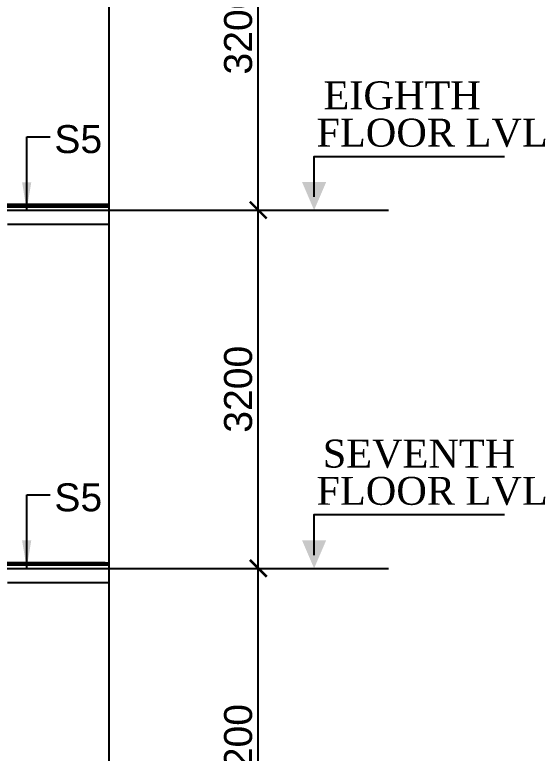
# Model space of a CAD drawing. Header units: inches. Extents: x 42351 to 118476, y -157843 to -108551.
# Drawn here: x 50195 to 54934, y -131799 to -125202 of the extents above; entities that cross this region are included whole.
import ezdxf
from ezdxf.enums import TextEntityAlignment as Align

# ---------------------------------------------------------------- set-up
doc = ezdxf.new("R2010")
doc.units = ezdxf.units.IN
doc.header["$MEASUREMENT"] = 0
for name, color, linetype in [('1', 8, 'Continuous'), ('2', 5, 'Continuous'), ('4', 4, 'Continuous'), ('AR-Staircase', 14, 'Continuous'), ('ARROW', 5, 'Continuous'), ('DIM', 251, 'Continuous'), ('STAIR CASE TXT', 4, 'Continuous')]:
    doc.layers.add(name, color=color, linetype=linetype)
doc.layers.add('HATCH', color=252, linetype='Continuous', lineweight=9)
doc.layers.add('text', color=4, linetype='Continuous', lineweight=30)
doc.styles.add('T200', font='sanss___.ttf', dxfattribs={"height": 250})
doc.styles.add('T300', font='sanss___.ttf', dxfattribs={"height": 350})
doc.styles.add('T400', font='romantic.ttf')
doc.dimstyles.new('T 200', dxfattribs={"dimtxt": 250, "dimasz": 150, "dimexe": 1, "dimexo": 0, "dimgap": 50, "dimtad": 1, "dimdec": 0, "dimdsep": 46, "dimtxsty": 'T200', "dimblk": 'ARCHTICK', "dimcen": 2.5, "dimdle": 1, "dimclrd": 5, "dimclre": 253, "dimclrt": 1, "dimadec": 0, "dimazin": 0, "dimtfac": 1, "dimtdec": 0, "dimtmove": 2, "dimatfit": 3, "dimfxl": 0, "dimarcsym": 0})

# ---------------------------------------------------------------- blocks, each defined once
blk = doc.blocks.new('_ARCHTICK')
at = {"color": 0, "linetype": 'ByBlock', "const_width": 0.15}
blk.add_lwpolyline([(-0.5, -0.5), (0.5, 0.5)], dxfattribs=at)
blk = doc.blocks.new('*D113')
at = {"layer": 'Defpoints', "color": 0}
for p in [(51996.4, -130147.1), (52370.4, -130147.1), (51996.4, -133347.1)]:
    blk.add_point(p, dxfattribs=at)
at = {"layer": 'DIM', "color": 253, "lineweight": -2}
for p, q in [((51996.4, -130147.1), (52371.4, -130147.1)), ((51996.4, -133347.1), (52371.4, -133347.1))]:
    blk.add_line(p, q, dxfattribs=at)
at = {"layer": 'DIM', "color": 5, "lineweight": -2}
blk.add_line((52370.4, -133348.1), (52370.4, -130146.1), dxfattribs=at)
at = {"layer": 'DIM', "color": 5, "lineweight": -2, "xscale": 150, "yscale": 150, "zscale": 150}
for p, rotation in [((52370.4, -130147.1), 90), ((52370.4, -133347.1), 270)]:
    blk.add_blockref('_ARCHTICK', p, dxfattribs=dict(at, rotation=rotation))
at = {"layer": 'DIM', "color": 1, "insert": (52191.5, -131747.1), "char_height": 250, "attachment_point": 5, "rotation": 90, "style": 'T200'}
blk.add_mtext('3200', dxfattribs=at)
blk = doc.blocks.new('*D114')
at = {"layer": 'Defpoints', "color": 0}
for p in [(51996.4, -126947.1), (52370.4, -126947.1), (51996.4, -130147.1)]:
    blk.add_point(p, dxfattribs=at)
at = {"layer": 'DIM', "color": 253, "lineweight": -2}
for p, q in [((51996.4, -126947.1), (52371.4, -126947.1)), ((51996.4, -130147.1), (52371.4, -130147.1))]:
    blk.add_line(p, q, dxfattribs=at)
at = {"layer": 'DIM', "color": 5, "lineweight": -2}
blk.add_line((52370.4, -130148.1), (52370.4, -126946.1), dxfattribs=at)
at = {"layer": 'DIM', "color": 5, "lineweight": -2, "xscale": 150, "yscale": 150, "zscale": 150}
for p, rotation in [((52370.4, -126947.1), 90), ((52370.4, -130147.1), 270)]:
    blk.add_blockref('_ARCHTICK', p, dxfattribs=dict(at, rotation=rotation))
at = {"layer": 'DIM', "color": 1, "insert": (52191.5, -128547.1), "char_height": 250, "attachment_point": 5, "rotation": 90, "style": 'T200'}
blk.add_mtext('3200', dxfattribs=at)
blk = doc.blocks.new('*D115')
at = {"layer": 'Defpoints', "color": 0}
for p in [(51996.4, -123747.1), (52370.4, -123747.1), (51996.4, -126947.1)]:
    blk.add_point(p, dxfattribs=at)
at = {"layer": 'DIM', "color": 253, "lineweight": -2}
for p, q in [((51996.4, -123747.1), (52371.4, -123747.1)), ((51996.4, -126947.1), (52371.4, -126947.1))]:
    blk.add_line(p, q, dxfattribs=at)
at = {"layer": 'DIM', "color": 5, "lineweight": -2}
blk.add_line((52370.4, -126948.1), (52370.4, -123746.1), dxfattribs=at)
at = {"layer": 'DIM', "color": 5, "lineweight": -2, "xscale": 150, "yscale": 150, "zscale": 150}
for p, rotation in [((52370.4, -123747.1), 90), ((52370.4, -126947.1), 270)]:
    blk.add_blockref('_ARCHTICK', p, dxfattribs=dict(at, rotation=rotation))
at = {"layer": 'DIM', "color": 1, "insert": (52191.5, -125347.1), "char_height": 250, "attachment_point": 5, "rotation": 90, "style": 'T200'}
blk.add_mtext('3200', dxfattribs=at)

msp = doc.modelspace()

# ---------------------------------------------------------------- hatches: boundary and pattern name
at = {"layer": 'HATCH'}
h = msp.add_hatch(dxfattribs=at)
h.set_pattern_fill('ANSI31', color=8, scale=50, angle=180, style=0)
h.set_pattern_definition([(45, (40761.3585, -126710.4374), (-4.4194174, 4.4194174), [])])
h.paths.add_polyline_path([(48400.9, -126916.1), (51037.3, -126916.1), (51037.3, -126897.1), (48400.9, -126897.1)])
h = msp.add_hatch(dxfattribs=at)
h.set_pattern_fill('ANSI31', color=8, scale=50, angle=180, style=0)
h.set_pattern_definition([(45, (40761.3585, -129910.4374), (-4.4194174, 4.4194174), [])])
h.paths.add_polyline_path([(48400.9, -130116.1), (51037.3, -130116.1), (51037.3, -130097.1), (48400.9, -130097.1)])

# ---------------------------------------------------------------- linework, layer by layer
at = {"layer": '1'}
msp.add_lwpolyline([(51037.3, -153117.2), (51037.3, -132323.4), (50912.2, -132323.4), (51116, -132236.3), (51037.3, -132236.3), (51037.3, -113272)], dxfattribs=at)
at = {"layer": '2', "color": 1}
for p, q in [((51037.3, -126947.1), (53532.7, -126947.1)), ((51037.3, -130147.1), (53532.7, -130147.1))]:
    msp.add_line(p, q, dxfattribs=at)
at = {"layer": '4'}
for p, q in [((48731.8, -126947.1), (51037.3, -126947.1)), ((50129.8, -127071.3), (51037.3, -127071.3)), ((48731.8, -130147.1), (51037.3, -130147.1)), ((50129.8, -130272.1), (51037.3, -130272.1))]:
    msp.add_line(p, q, dxfattribs=at)
at = {"layer": 'AR-Staircase', "color": 8}
for p, q in [((48369.8, -126916.1), (51037.3, -126916.1)), ((48377.8, -126897.1), (51037.3, -126897.1)), ((51037.3, -126897.1), (48381.8, -126897.1)), ((48369.8, -130116.1), (51037.3, -130116.1)), ((48377.8, -130097.1), (51037.3, -130097.1)), ((51002.3, -130097.1), (48381.8, -130097.1))]:
    msp.add_line(p, q, dxfattribs=at)
at = {"layer": 'DIM', "color": 6}
for points in [[(52869.3, -126828.3), (52869.3, -126466.8), (54569.5, -126466.8)], [(52869.3, -130028.3), (52869.3, -129666.8), (54569.5, -129666.8)]]:
    msp.add_lwpolyline(points, dxfattribs=at)
for points in [[(52761.3, -126695.9), (52869.3, -126947.1), (52977.3, -126695.9)], [(52761.3, -129895.9), (52869.3, -130147.1), (52977.3, -129895.9)]]:
    msp.add_solid(points, dxfattribs=at)

# ---------------------------------------------------------------- texts
at = {"layer": 'STAIR CASE TXT', "color": 4, "style": 'T400'}
for s, p in [('EIGHTH', (54358.1, -126046.6)), ('FLOOR LVL', (54956.8, -126379.5)), ('SEVENTH', (54666.5, -129246.6)), ('FLOOR LVL', (54956.8, -129579.5))]:
    msp.add_text(s, height=250, rotation=360, dxfattribs=at).set_placement(p, align=Align.RIGHT)
at = {"layer": 'text', "style": 'T300'}
for p in [(50975.8, -126437.4), (50975.8, -129637.4)]:
    msp.add_text('S5', height=250, rotation=0.00006, dxfattribs=at).set_placement(p, align=Align.RIGHT)

# ---------------------------------------------------------------- dimensions: what is measured, and where the dimension line sits
at = {"layer": 'DIM'}
for base, p1, p2, picture, middle in [((52370.4, -123747.1), (51996.4, -126947.1), (51996.4, -123747.1), '*D115', (52191.5, -125347.1)), ((52370.4, -126947.1), (51996.4, -130147.1), (51996.4, -126947.1), '*D114', (52191.5, -128547.1)), ((52370.4, -130147.1), (51996.4, -133347.1), (51996.4, -130147.1), '*D113', (52191.5, -131747.1))]:
    dim = msp.add_linear_dim(base=base, p1=p1, p2=p2, angle=90, dimstyle='T 200', override={"dimrnd": 5, "dimfxl": 5000, "dimarcsym": 2}, dxfattribs=at)
    dim.commit()
    dim.dimension.update_dxf_attribs({"geometry": picture, "text_midpoint": middle})

# ---------------------------------------------------------------- leaders
at = {"layer": 'ARROW'}
for points in [[(50301.4, -126947.1), (50301.4, -126291), (50511.4, -126291)], [(50301.4, -130147.1), (50301.4, -129491), (50511.4, -129491)]]:
    msp.add_leader(points, dimstyle='T 200', override={"dimasz": 250, "dimtad": 0, "dimrnd": 5, "dimfxl": 5000, "dimarcsym": 2}, dxfattribs=at)

doc.saveas('drawing.dxf')
